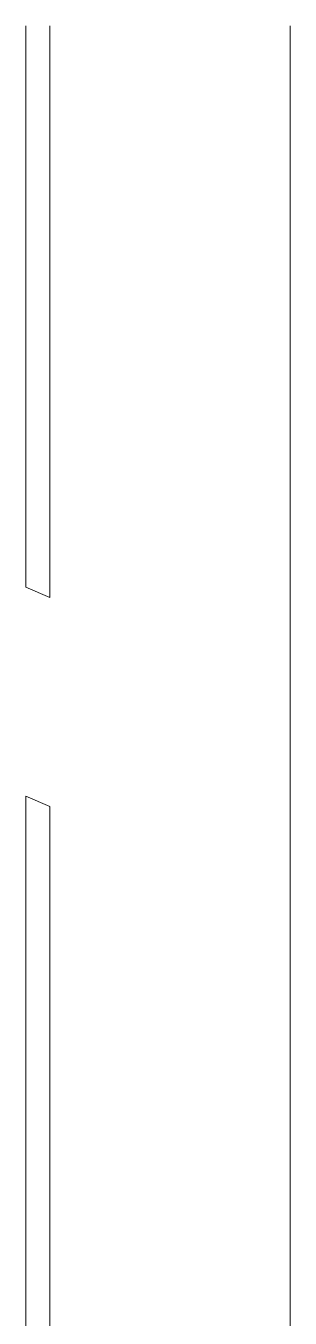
# Model space of a CAD drawing. Header units: metres. Extents: x 147 to 427, y -16 to 162.
# Drawn here: x 368.1 to 379.1, y 98.4 to 152.3 of the extents above; entities that cross this region are included whole.
import ezdxf

# ---------------------------------------------------------------- set-up
doc = ezdxf.new("R2010")
doc.units = ezdxf.units.M
doc.layers.add('1053_ARQ_BASE_MATADOURO_dwg', color=7, linetype='Continuous', lineweight=5, true_color=0x767676)

# ---------------------------------------------------------------- blocks, each defined once
blk = doc.blocks.new('1053_ARQ_BASE_MATADOURO_dwg_arq geral tgov-4039641-TÉRREO 1_20 - Dependente 1')
at = {"color": 253, "lineweight": 5, "true_color": 0xaaaaaa}
for p, q in [((69.5, 45.694), (69.5, 69.099)), ((70.5, 45.264), (70.5, 69.099)), ((80.5, -40.423), (80.5, 69.099)), ((70.5, 45.264), (69.5, 45.694)), ((69.5, -40.423), (69.5, 36.983)), ((70.5, 36.552), (69.5, 36.983)), ((70.5, -40.423), (70.5, 36.552))]:
    blk.add_line(p, q, dxfattribs=at)
blk = doc.blocks.new('1053_ARQ_BASE_MATADOURO_dwg-3625622-TÉRREO 1_20 - Dependente 1')
blk.add_blockref('1053_ARQ_BASE_MATADOURO_dwg_arq geral tgov-4039641-TÉRREO 1_20 - Dependente 1', (130.21, 83.186))

msp = doc.modelspace()

# ---------------------------------------------------------------- block references
at = {"layer": '1053_ARQ_BASE_MATADOURO_dwg', "color": 253, "true_color": 0xaaaaaa}
msp.add_blockref('1053_ARQ_BASE_MATADOURO_dwg-3625622-TÉRREO 1_20 - Dependente 1', (168.392, 0), dxfattribs=at)

doc.saveas('drawing.dxf')
